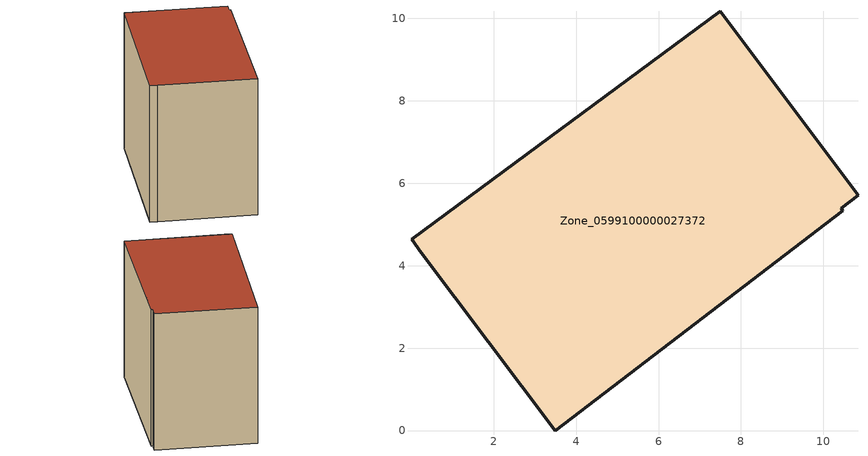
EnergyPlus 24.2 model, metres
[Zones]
Zone_0599100000027372
 floor ground (C_G): 0.25,4.31 0.01,4.64 7.5,10.17 10.84,5.7 10.43,5.4 10.47,5.33 3.49,0 z0.18
 wall outside (C_F): 3.49,0 10.47,5.33 10.43,5.4 10.84,5.7 7.5,10.17 0.01,4.64 0.25,4.31 3.49,0 z0.18:8.19
 roof outside (C_R): 0.01,4.64 0.25,4.31 3.49,0 10.47,5.33 10.43,5.4 10.84,5.7 7.5,10.17 z8.19
[BUILDING]
Pand.0599100000027372: North Axis=0; Terrain=City; Loads Convergence Tolerance Value=0.04; Temperature Convergence Tolerance Value=0.4; Solar Distribution=FullExterior; Maximum Number of Warmup Days=25; Minimum Number of Warmup Days=1
[Site:Location]
Rotterdam.The.Hague.AP_ZH_NLD Design_Conditions: Latitude=51.96; Longitude=4.45; Time Zone=1; Elevation=-4.5
[SITE:GROUNDTEMPERATURE:BUILDINGSURFACE]
18, 18, 18, 18, 18, 18, 18, 18, 18, 18, 18, 18
[MATERIAL] Thermal Absorptance=0.9; Solar Absorptance=0.7; Visible Absorptance=0.7
Name | Roughness | Thickness | Conductivity | Density | Specific Heat
G.TC.1946 | MediumSmooth | 0.15 | 1 | 540 | 1210
F.TC.1946 | Rough | 0.3 | 0.857143 | 1920 | 840
R.TC.1946 | MediumRough | 0.2 | 0.909091 | 1500 | 1000
[CONSTRUCTION]
C_G: G.TC.1946
C_F: F.TC.1946
C_R: R.TC.1946
[ZONE]
Zone_0599100000027372: Type=1; Multiplier=1; Ceiling Height=Autocalculate; Volume=Autocalculate; Floor Area=autocalculate; Part of Total Floor Area=Yes
[ZONEINFILTRATION:DESIGNFLOWRATE]
Infil_Zone_0599100000027372: Zone or ZoneList or Space or SpaceList=Zone_0599100000027372; Schedule=AlwaysOn; Design Flow Rate Calculation Method=Flow/Area; Flow Rate per Floor Area=0.003; Constant Term Coefficient=1; Temperature Term Coefficient=0; Velocity Term Coefficient=0; Velocity Squared Term Coefficient=0
[HVACTEMPLATE:ZONE:IDEALLOADSAIRSYSTEM]
Zone_0599100000027372: Maximum Heating Supply Air Temperature=50; Minimum Cooling Supply Air Temperature=13; Maximum Heating Supply Air Humidity Ratio=0.0156; Minimum Cooling Supply Air Humidity Ratio=0.0077; Heating Limit=NoLimit; Cooling Limit=NoLimit; Dehumidification Control Type=ConstantSensibleHeatRatio; Cooling Sensible Heat Ratio=0.7; Dehumidification Setpoint=60; Humidification Control Type=None; Humidification Setpoint=30; Outdoor Air Method=None; Outdoor Air Flow Rate per Person=0.00944; Outdoor Air Flow Rate per Zone Floor Area=0; Outdoor Air Flow Rate per Zone=0; Demand Controlled Ventilation Type=None; Outdoor Air Economizer Type=NoEconomizer; Heat Recovery Type=None; Sensible Heat Recovery Effectiveness=0.7; Latent Heat Recovery Effectiveness=0.65
[ZONECONTROL:THERMOSTAT]
ThermostatControl_Zone_0599100000027372: Zone or ZoneList=Zone_0599100000027372; Control Type Schedule=DualSetpointControlType; Control 1=Thermostat_Zone_0599100000027372; Temperature Difference Between Cutout And Setpoint=0
[THERMOSTATSETPOINT:DUALSETPOINT]
Thermostat_Zone_0599100000027372: Heating Setpoint Temperature Schedule=HeatingSetpoint_Zone_0599100000027372; Cooling Setpoint Temperature Schedule=CoolingSetpoint_Zone_0599100000027372
[SCHEDULE:COMPACT]
HeatingSetpoint_Zone_0599100000027372: Through: 12/31, For: AllDays, Until: 24:00, 21
CoolingSetpoint_Zone_0599100000027372: Through: 12/31, For: AllDays, Until: 24:00, 24
DualSetpointControlType: Through: 12/31, For: AllDays, Until: 24:00, 4
AlwaysOn: Through: 12/31, For: AllDays, Until: 24:00, 1
